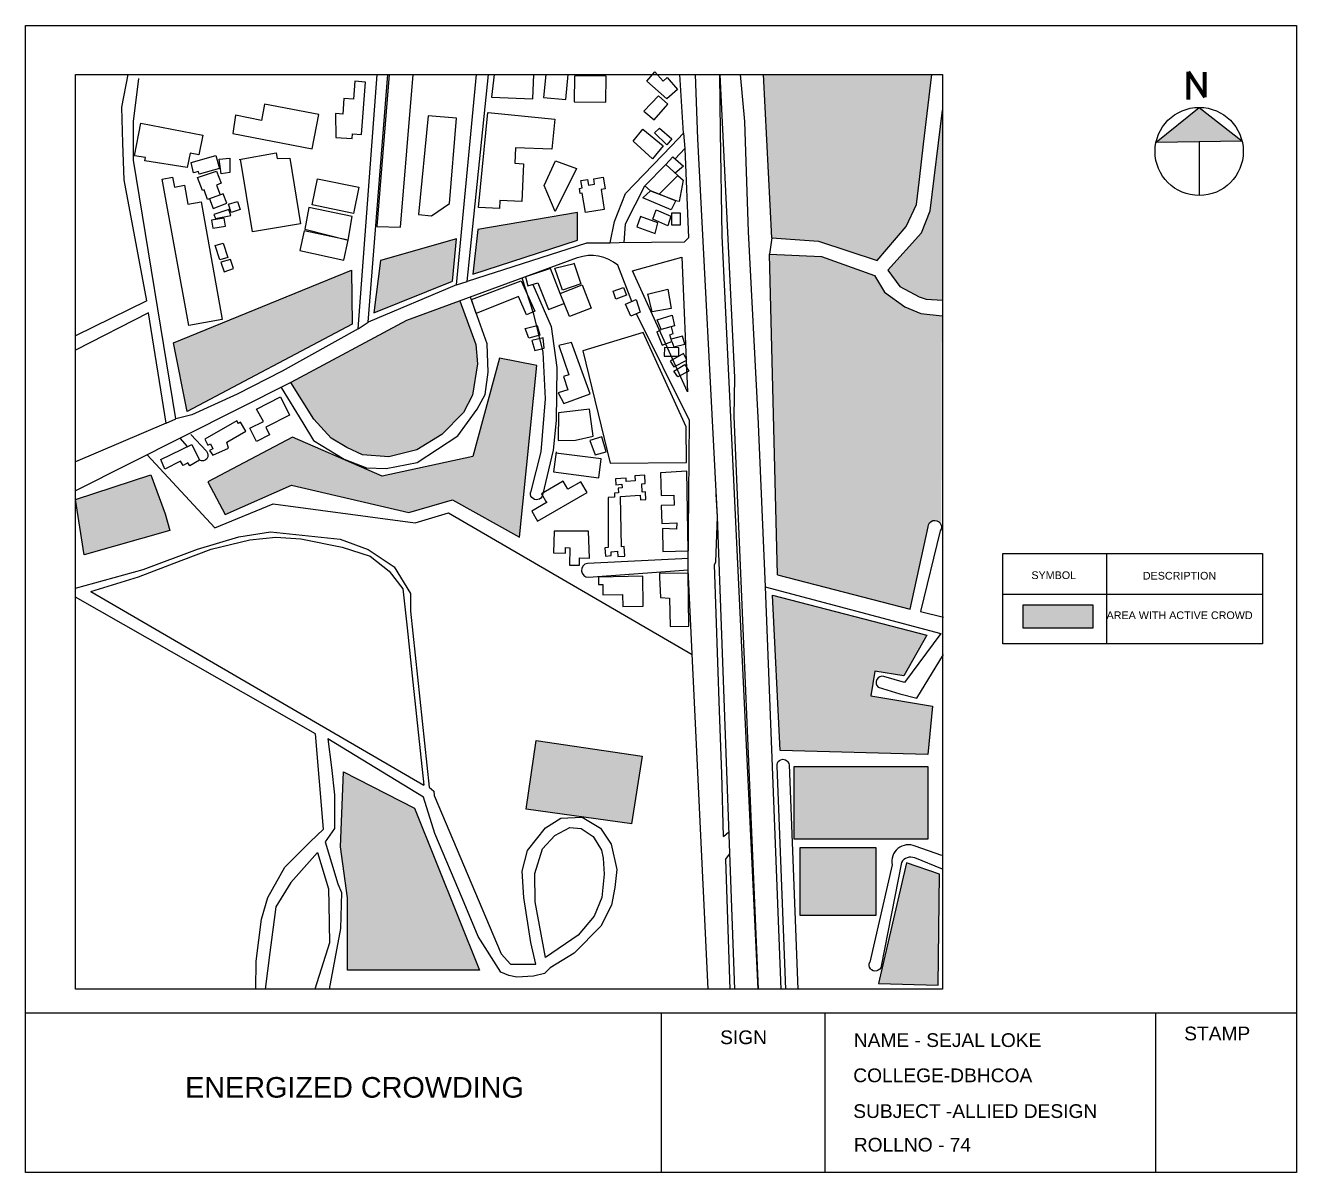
# Model space of a CAD drawing. Header units: millimetres. Extents: x -75360 to 914439, y -5036 to 71141.
# Drawn here: x 755417 to 792458, y -4866 to 28566 of the extents above; entities that cross this region are included whole.
import ezdxf

# ---------------------------------------------------------------- set-up
doc = ezdxf.new("R2010")
doc.units = ezdxf.units.MM
doc.styles.get("Standard").update_dxf_attribs({"font": 'arial.ttf'})

msp = doc.modelspace()

# ---------------------------------------------------------------- hatches: boundary and pattern name
at = {"true_color": 0xa953a0}
h = msp.add_hatch(color=215, dxfattribs=at)
h.dxf.hatch_style = 1
h.paths.add_polyline_path([(773388, 7270), (770304, 7725), (770009, 5721), (773080, 5297)])
h.paths.add_polyline_path([(766757, 5759), (764683, 6817), (764595, 4628), (764801, 3145), (764801, 1029), (768653, 1029)])
h.paths.add_polyline_path([(781713, 6971), (777822, 6971), (777822, 4849), (781713, 4849)])
h.paths.add_polyline_path([(780197, 4605), (777996, 4605), (777996, 2628), (780197, 2628)])
h.paths.add_polyline_path([(782055, 3828), (781094, 4158), (780279, 647), (782019, 598)])
h.paths.add_polyline_path([(781849, 8730), (780052, 9025), (780167, 9749), (781016, 9615), (781682, 10799), (777191, 11965), (777406, 7433), (781713, 7323)])
h.paths.add_polyline_path([(759076, 15464), (756874, 14747), (757132, 13135), (759625, 13848), (759487, 14329)])
h.paths.add_polyline_path([(768590, 18703), (768541, 19269), (768075, 20535), (766520, 19963), (763156, 18161), (763822, 17094), (764324, 16536), (764784, 16265), (765235, 16052), (766006, 15994), (766825, 16197), (767547, 16643), (768187, 17282), (768443, 17795)])
h.paths.add_polyline_path([(781511, 20168), (781040, 20361), (780448, 20795), (780156, 21280), (778610, 21829), (777098, 21904), (777335, 12559), (781197, 11557), (781723, 13956, -0.982637), (782108, 13949), (782123, 20104)])
h.paths.add_polyline_path([(781591, 25105), (781828, 27131), (776922, 27132), (777169, 22379), (778528, 22281), (780240, 21714), (781081, 22710), (781385, 23348), (781470, 24075)])
h.paths.add_polyline_path([(782139, 26098), (781779, 23159), (781525, 22523), (780548, 21434), (780897, 20960), (781460, 20652), (781661, 20591), (782139, 20562)])
at = {"true_color": 0x000000}
h = msp.add_hatch(color=18, dxfattribs=at)
h.dxf.hatch_style = 1
h.paths.add_polyline_path([(789620, 26178), (788364, 25162), (790866, 25203)])
at = {"true_color": 0xa953a0}
h = msp.add_hatch(color=215, dxfattribs=at)
h.dxf.hatch_style = 1
h.paths.add_polyline_path([(771500, 22308), (771507, 23110), (768605, 22622), (768459, 21312)])
h = msp.add_hatch(color=215, dxfattribs=at)
h.dxf.hatch_style = 1
h.paths.add_polyline_path([(764923, 21432), (759733, 19314), (760127, 17317), (764934, 19860)])
h.paths.add_polyline_path([(767979, 22346), (765764, 21715), (765567, 20187), (767862, 21115)])
h.paths.add_polyline_path([(786525, 11682), (784489, 11682), (784489, 11004), (786525, 11004)])
h = msp.add_hatch(color=215, dxfattribs=at)
h.dxf.hatch_style = 1
h.paths.add_polyline_path([(770323, 18654), (769230, 18864), (768456, 16005), (765815, 15431), (763197, 16568), (760733, 15265), (761234, 14317), (763175, 15166), (766589, 14371), (767859, 14736), (769815, 13654)])

# ---------------------------------------------------------------- linework, layer by layer
for p, q in [((756874, 27138), (782139, 27131)), ((756874, 475), (756874, 27138)), ((782139, 27131), (782139, 475)), ((774593, 25425), (774632, 24977)), ((760246, 24574), (760968, 24775)), ((760315, 24271), (760246, 24574)), ((760968, 24775), (761073, 24398)), ((760457, 24311), (760315, 24271)), ((760479, 24232), (760457, 24311)), ((761073, 24398), (760479, 24232)), ((771507, 23110), (768605, 22622)), ((771500, 22308), (771507, 23110)), ((768605, 22622), (768459, 21312)), ((767979, 22346), (765764, 21715)), ((767862, 21115), (767979, 22346)), ((768459, 21312), (771500, 22308)), ((777169, 22379), (777098, 21904)), ((765764, 21715), (765567, 20187)), ((770846, 21489), (771405, 21630)), ((759733, 19314), (764923, 21432)), ((764923, 21432), (764934, 19860)), ((765567, 20187), (767862, 21115)), ((767977, 21002), (768291, 21103)), ((758956, 20539), (756874, 19517)), ((759001, 20194), (756874, 19104)), ((764934, 19860), (760127, 17317)), ((765111, 19725), (765404, 19916)), ((773815, 19635), (773946, 19704)), ((760127, 17317), (759733, 19314)), ((769230, 18864), (768456, 16005)), ((770323, 18654), (769230, 18864)), ((769815, 13654), (770323, 18654)), ((759515, 16976), (759799, 17105)), ((759515, 16976), (756874, 15846)), ((763197, 16568), (760733, 15265)), ((765815, 15431), (763197, 16568)), ((768456, 16005), (765815, 15431)), ((760733, 15265), (761234, 14317)), ((761234, 14317), (763175, 15166)), ((763175, 15166), (766589, 14371)), ((766589, 14371), (767859, 14736)), ((767859, 14736), (769815, 13654)), ((786922, 13172), (786922, 10548)), ((783897, 11989), (791464, 11989)), ((770009, 5721), (770304, 7725)), ((770304, 7725), (773388, 7270)), ((773388, 7270), (773080, 5297)), ((764595, 4628), (764683, 6817)), ((764683, 6817), (766757, 5759)), ((766757, 5759), (768653, 1029)), ((773087, 5296), (770009, 5721)), ((764801, 3145), (764595, 4628)), ((781094, 4158), (780279, 647)), ((782055, 3828), (781094, 4158)), ((782019, 598), (782055, 3828)), ((764801, 1029), (764801, 3145)), ((768653, 1029), (764801, 1029)), ((782139, 475), (756874, 475)), ((780279, 647), (782019, 598)), ((755417, -211), (792458, -211)), ((773938, -211), (773938, -4866)), ((778709, -211), (778709, -4866)), ((788343, -211), (788343, -4866))]:
    msp.add_line(p, q)
at = {"color": 18, "lineweight": 211, "true_color": 0x000000}
for p, q in [((789301, 27210), (789301, 26411)), ((789301, 27210), (789784, 26473)), ((789784, 26473), (789784, 27204))]:
    msp.add_line(p, q, dxfattribs=at)
at = {"color": 18, "true_color": 0x000000}
for p, q in [((788364, 25162), (789620, 26178)), ((789620, 26178), (790866, 25203)), ((788364, 25162), (790866, 25203)), ((789615, 25183), (789620, 23608))]:
    msp.add_line(p, q, dxfattribs=at)
for points in [[(755417, 28566), (792458, 28566), (792458, -4866), (755417, -4866)], [(774249, 23102), (774501, 23102), (774501, 22741), (774249, 22741)], [(783897, 13172), (791464, 13172), (791464, 10548), (783897, 10548)], [(784489, 11682), (786525, 11682), (786525, 11004), (784489, 11004)], [(777822, 6971), (781713, 6971), (781713, 4849), (777822, 4849)], [(777996, 4605), (780197, 4605), (780197, 2628), (777996, 2628)]]:
    msp.add_lwpolyline(points, close=True)
for points in [[(758956, 20539), (758291, 24067), (758258, 25132), (758225, 26179), (758408, 27131)], [(765111, 19725), (765668, 27136)], [(767977, 21002), (765404, 19916), (765976, 27136)], [(766012, 27136), (765657, 22708)], [(765657, 22708), (766350, 22683), (766720, 27135)], [(767977, 21002), (768563, 27135)], [(774614, 22253), (771765, 22219), (768291, 21103), (768909, 27135)], [(769079, 27135), (769002, 26473), (770206, 26424), (770235, 27134)], [(770579, 27134), (770515, 26467), (771161, 26404), (771232, 27134)], [(771417, 27083), (771405, 26341), (772332, 26325), (772344, 27083), (771417, 27098)], [(772906, 23667), (774243, 25060), (774593, 25425), (774488, 27133)], [(773527, 26939), (773759, 27214), (773998, 26939), (774120, 27045), (774421, 26698), (774111, 26428), (773527, 26939)], [(776086, 475), (775585, 14240), (775007, 25265), (774939, 27133)], [(776765, 475), (775717, 22434), (775673, 25463), (775649, 27133)], [(775656, 27133), (775886, 22339), (776080, 18304), (776057, 17166), (776765, 475)], [(776240, 27132), (776372, 25762), (776476, 22551), (776762, 17147)], [(777169, 22379), (776922, 27132)], [(781081, 22710), (781385, 23348), (781470, 24075), (781591, 25105), (781829, 27135)], [(758564, 24641), (758562, 25480), (758562, 25768), (758720, 27017)], [(764465, 25301), (764941, 25267), (764951, 25405), (765212, 25386), (765324, 26916), (765017, 26938), (764979, 26420), (764696, 26441), (764662, 25981), (764457, 25996), (764465, 25301)], [(773442, 26069), (773737, 25812), (774138, 26273), (773866, 26510), (773442, 26069)], [(761543, 25953), (761458, 25419), (763770, 24972), (763963, 25972), (762388, 26276), (762295, 25796), (761543, 25953)], [(766869, 23055), (767255, 23016), (767777, 23376), (767978, 25867), (767157, 25934), (766869, 23055)], [(768905, 26024), (770846, 25836), (770761, 24956), (769696, 25003), (769676, 24548), (769933, 24537), (769885, 23438), (769244, 23466), (769233, 23232), (768624, 23259), (768892, 26025)], [(781779, 23159), (782139, 26098)], [(758783, 25720), (760583, 25364), (760469, 24790), (760214, 24840), (760132, 24424), (758901, 24624), (758916, 24716), (758595, 24768), (758783, 25720)], [(773751, 25431), (773892, 25575), (774256, 25257), (774105, 25084), (773751, 25432)], [(773124, 25193), (773405, 25541), (774000, 25060), (773691, 24678), (773124, 25193)], [(761646, 24659), (762725, 24854), (762754, 24688), (763121, 24694), (763434, 22783), (762035, 22553), (761688, 24667)], [(774351, 24680), (774632, 24977), (774737, 22371), (774614, 22253)], [(765111, 19725), (762901, 18491), (761586, 17823), (760265, 17215), (759799, 17105), (758564, 24641)], [(761061, 24672), (761370, 24698), (761370, 24279), (761121, 24242), (761061, 24672)], [(771477, 24395), (770858, 23143), (770531, 23898), (770862, 24619), (771477, 24395)], [(774075, 24514), (774428, 24192), (773887, 23650), (773629, 23750), (773470, 23893), (774075, 24514)], [(774284, 24741), (774075, 24514)], [(774284, 24741), (774594, 24460), (774352, 24260)], [(760541, 23429), (761155, 19995), (760181, 19821), (759402, 24084), (759704, 24140), (759757, 23852), (760050, 23906), (760150, 23359), (760541, 23429)], [(760778, 23511), (760727, 23492), (760622, 23770), (760578, 23756), (760436, 24138), (760986, 24322), (761119, 23972), (760983, 23907)], [(763931, 24091), (765130, 23848), (764976, 23089), (763770, 23334), (763924, 24092)], [(771610, 24046), (771800, 24076), (771826, 23915), (772002, 23943), (771978, 24095), (772254, 24139), (772308, 23800), (772193, 23782), (772285, 23206), (771733, 23117), (771644, 23675), (771583, 23665), (771559, 23815), (771636, 23828), (771602, 24044)], [(774428, 24192), (774580, 24055), (774468, 23437), (774364, 23456), (773881, 23644), (774428, 24192)], [(760983, 23907), (761088, 23629)], [(772860, 22232), (772900, 22785), (773470, 23893)], [(773629, 23750), (774367, 23463), (774231, 23189), (773406, 23541), (773629, 23750)], [(760778, 23511), (760888, 23233), (761284, 23390), (761176, 23662), (760778, 23511)], [(761330, 23352), (761594, 23438), (761671, 23202), (761413, 23117), (761330, 23352)], [(771765, 22219), (772460, 22227), (772578, 22848), (772906, 23667)], [(760905, 23052), (760955, 22938), (761405, 23027), (761344, 23205), (760905, 23052)], [(763675, 23258), (763558, 22629), (764822, 22306), (764943, 23002), (763675, 23258)], [(773344, 22996), (773236, 22701), (773772, 22504), (773843, 22810), (773344, 22996)], [(773794, 23187), (774222, 23004), (774140, 22728), (773703, 22922), (773794, 23187)], [(780548, 21434), (781525, 22523), (781779, 23159)], [(760840, 22892), (760880, 22658), (761243, 22719), (761204, 22953), (760840, 22892)], [(777169, 22379), (778528, 22281), (780240, 21714), (781081, 22710)], [(763541, 22577), (763415, 22009), (764693, 21725), (764822, 22306), (763541, 22577)], [(760949, 22148), (761182, 22224), (761318, 21805), (761085, 21730), (760949, 22148)], [(777335, 12559), (777098, 21904), (778610, 21829), (780156, 21280), (780448, 20795), (781040, 20361), (781511, 20168), (782135, 20103)], [(771495, 21793), (766520, 19963), (763156, 18161), (756874, 15001)], [(761113, 21664), (761210, 21387), (761485, 21484), (761393, 21747), (761113, 21664)], [(770995, 20757), (771638, 21005), (771899, 20326), (771269, 20083), (770995, 20757), (770714, 21486), (769989, 21239), (770059, 20979), (770352, 21062), (770660, 20283), (771140, 20475)], [(771401, 21643), (771606, 21037), (771071, 20848), (770846, 21489)], [(773105, 21416), (774549, 21811), (774706, 17883), (773105, 21416)], [(768412, 20580), (769866, 21123), (770257, 20237), (770015, 20129), (769790, 20665), (768556, 20175), (768412, 20580)], [(780548, 21434), (780897, 20960), (781460, 20652), (781661, 20591), (782139, 20562)], [(772539, 20820), (772843, 20933), (772930, 20701), (772626, 20588), (772539, 20820)], [(773545, 20737), (774133, 20884), (774234, 20319), (773683, 20220), (773553, 20739)], [(762865, 18015), (763499, 16983), (763812, 16473), (764709, 15929), (765360, 15672), (765934, 15652), (766833, 15832), (768020, 16605), (768584, 17382), (768817, 17814), (768905, 18462), (768871, 19288), (768388, 20650)], [(768075, 20535), (768541, 19269), (768590, 18703), (768443, 17795), (768187, 17282), (767547, 16643), (766825, 16197), (766006, 15994), (765235, 16052), (764784, 16265), (764324, 16536), (763822, 17094), (763156, 18161)], [(772903, 20442), (773212, 20578), (773329, 20209), (773059, 20095), (772903, 20442)], [(759515, 16976), (759001, 20194)], [(774731, 12699), (774769, 17049), (773226, 20165)], [(773828, 19986), (774267, 20123), (774331, 19812), (773946, 19704), (773828, 19986)], [(769983, 19733), (770334, 19822), (770406, 19538), (770082, 19455), (769983, 19733)], [(773815, 19635), (773967, 19245), (774252, 19356), (774199, 19544), (774295, 19586), (774239, 19786)], [(770177, 19386), (770257, 19089), (770535, 19164), (770500, 19466), (770177, 19386)], [(771223, 17947), (770945, 17863), (771106, 17545), (771874, 17826), (771326, 19324), (770957, 19237), (771255, 18386), (771093, 18330), (771223, 17947)], [(773414, 19615), (771664, 19087), (772458, 15813), (774676, 15824), (774671, 16871), (773414, 19615)], [(774252, 19356), (774308, 19196), (774632, 19273), (774560, 19511), (774234, 19419)], [(774041, 19182), (774031, 18930), (774453, 18928), (774454, 19169), (774041, 19182)], [(774208, 18784), (774308, 18619), (774688, 18813), (774591, 19002), (774208, 18784)], [(774310, 18486), (774636, 18682), (774753, 18489), (774426, 18323), (774310, 18486)], [(762148, 17387), (762852, 17740), (763117, 17211), (762419, 16861), (762532, 16635), (762153, 16444), (761961, 16827), (762358, 17026), (762148, 17387)], [(760648, 16508), (760730, 16333), (760813, 16372), (760882, 16227), (760782, 16180), (760882, 16040), (761334, 16247), (761287, 16425), (761838, 16745), (761688, 17002), (761627, 16967), (761580, 17047), (761444, 16968), (760648, 16508)], [(770939, 16471), (771443, 16483), (771965, 16594), (771857, 17379), (770949, 17276), (770939, 16471)], [(776761, 17166), (776974, 12209)], [(759362, 15920), (760268, 16353), (760488, 15893), (760208, 15728), (760153, 15821), (760010, 15737), (759936, 15864), (759480, 15630), (759362, 15920)], [(760139, 16292), (759925, 16536)], [(772215, 16577), (771860, 16469), (772019, 16053), (772344, 16141), (772211, 16576)], [(758969, 16054), (760939, 13926), (762637, 14619), (766775, 14073), (767745, 14362), (774849, 10228)], [(770881, 16139), (770805, 15552), (772123, 15380), (772196, 15933), (770877, 16105)], [(773923, 15530), (773947, 14862), (774314, 14875), (774324, 14587), (773942, 14572), (773966, 14053), (774402, 14073), (774393, 13885), (773984, 13900), (773995, 13238), (774726, 13250), (774687, 15578), (773923, 15530)], [(759076, 15464), (759487, 14329), (759487, 14329), (759625, 13848), (757132, 13135), (756874, 14747), (759076, 15464)], [(770624, 14672), (770172, 14411), (770340, 14120), (771783, 14953), (771600, 15269), (771223, 15052), (771091, 15281), (770457, 14915)], [(772756, 14838), (773331, 14877), (773340, 14742), (773499, 14753), (773484, 14969), (773393, 14963), (773377, 15208), (773479, 15215), (773463, 15463), (773173, 15444), (773183, 15294), (772926, 15277), (772920, 15375), (772610, 15354), (772625, 15178), (772796, 15192), (772805, 15087), (772693, 15078), (772704, 14943), (772578, 14933), (772581, 14816), (772398, 14807), (772401, 13350), (772304, 13343), (772321, 13101), (772489, 13113), (772481, 13226), (772667, 13240), (772678, 13084), (772884, 13099), (772864, 13376), (772784, 13371), (772756, 14838)], [(770457, 14915), (770604, 14661)], [(775536, 12937), (775585, 14240), (775550, 14905)], [(756874, 12168), (758846, 12709), (760435, 13306), (761634, 13662), (762560, 13803), (764593, 13591), (765403, 13296), (766158, 12787), (766641, 12014), (766641, 11498), (767181, 6368), (767318, 6246), (767326, 6124), (769278, 1508), (769553, 1204), (770292, 1211), (770145, 1843), (769939, 3149), (769893, 3920), (770046, 4524), (770568, 5182), (771023, 5463), (771637, 5496), (772173, 5167), (772484, 4703), (772646, 3971), (772593, 3440), (772497, 2928), (772186, 2314), (771408, 1532), (770707, 1100), (770539, 937), (770226, 860), (769741, 826), (769501, 874), (769275, 975), (768612, 2017), (768150, 3113), (767349, 5018), (767021, 6079), (764231, 7777), (764332, 6942), (764428, 6143), (764419, 5157), (764155, 4774), (764525, 3550), (764623, 3300), (764594, 2249), (764264, 475)], [(770822, 13825), (770810, 13195), (771155, 13189), (771158, 13347), (771278, 13345)], [(771278, 13345), (771268, 12840), (771563, 12834), (771567, 13046), (771850, 13040), (771829, 13823), (770822, 13825)], [(777335, 12559), (781197, 11557), (781723, 13956)], [(782070, 13835), (781498, 11483), (782167, 11320)], [(757327, 12070), (758711, 12494), (759957, 12973), (760825, 13306), (761956, 13570), (762717, 13648), (763439, 13608), (764643, 13357), (765464, 13096), (766018, 12658), (766415, 12146), (766545, 11009), (766707, 9423), (767031, 6422)], [(773898, 12487), (773919, 11898), (774189, 11879), (774201, 11052), (774752, 11060), (774729, 12604), (773894, 12592), (773898, 12487)], [(775315, 475), (774731, 12699)], [(775758, 4930), (775713, 6758), (775646, 8595), (775494, 12844), (775536, 12937)], [(772112, 12486), (772115, 12270), (772241, 12272), (772246, 11968), (772819, 11978), (772825, 11635), (773421, 11646), (773405, 12516), (772112, 12486)], [(762135, 475), (762144, 1297), (762299, 2520), (762477, 3147), (762974, 4038), (763718, 4769), (764101, 5145), (763873, 7917), (756874, 11905)], [(757327, 12070), (767031, 6422)], [(776974, 12209), (777426, 475)], [(776974, 12209), (782093, 10848)], [(777191, 11965), (781682, 10799), (781016, 9615), (780167, 9749), (780052, 9025), (781849, 8730), (781713, 7323), (777406, 7433), (777191, 11965)], [(777668, 7013), (777924, 475)], [(770571, 1401), (770267, 3028), (770257, 3849), (770481, 4567), (770843, 4955), (771279, 5189), (771609, 5157), (771963, 4929), (772201, 4533), (772248, 4297), (772277, 3835), (772217, 3148), (771987, 2602), (771528, 2054), (770571, 1401)], [(775758, 4930), (775919, 5060)], [(763927, 4464), (763152, 3589), (762710, 2876), (762539, 1544), (762403, 475)], [(763927, 4464), (764253, 3403), (764260, 2946), (764279, 1832), (763855, 475)], [(775814, 4263), (775942, 4420)], [(775814, 4263), (775948, 475)]]:
    msp.add_lwpolyline(points)
for points in [[(773083, 20521), (772680, 21576, 0.257785), (771503, 21796, 1.046902)], [(770206, 21020), (770734, 19792), (770899, 18599), (770879, 17053), (770792, 16187), (770480, 14875, -1.121354), (770155, 14993), (770445, 16139), (770570, 17681), (770505, 19044), (770232, 20148), (769893, 21204)], [(760242, 16649), (760692, 16155, -0.844105), (760488, 15893)], [(781723, 13956, -1.357059), (782070, 13835, 1.597727)], [(774735, 13031), (771793, 12888, 0.910234), (771821, 12482), (774731, 12699)], [(782093, 10848), (781037, 9419), (780432, 9590, 0.804471), (780265, 9278), (780898, 9086), (781391, 8960), (782167, 10232)], [(777576, 475), (777319, 6978, -1.0475), (777668, 7013, -0.571225)], [(782123, 4370), (781345, 4646, 0.606709), (780669, 4101), (780019, 1270)], [(782140, 3972), (781330, 4303, 0.375622), (780943, 4171), (780357, 1154, -1.147601), (780019, 1270, -0.607742)]]:
    msp.add_lwpolyline(points, format="xyb")
msp.add_circle((789620, 24893), 1285, dxfattribs=at)

# ---------------------------------------------------------------- texts
at = {"attachment_point": 1}
for s, insert, char_height in [('SYMBOL', (784731, 12656), 223.8), ('DESCRIPTION', (787978, 12640), 223.85), ('AREA WITH ACTIVE CROWD', (786922, 11489), 223.85), ('SIGN', (775661, -723), 400), ('STAMP', (789183, -612), 400), ('NAME - SEJAL LOKE', (779556, -806), 400), ('COLLEGE-DBHCOA', (779540, -1832), 400), ('ENERGIZED CROWDING', (760071, -2082), 600), ('SUBJECT -ALLIED DESIGN', (779540, -2875), 400), ('ROLLNO - 74', (779556, -3854), 400)]:
    msp.add_mtext(s, dxfattribs=dict(at, insert=insert, char_height=char_height))

doc.saveas('drawing.dxf')
